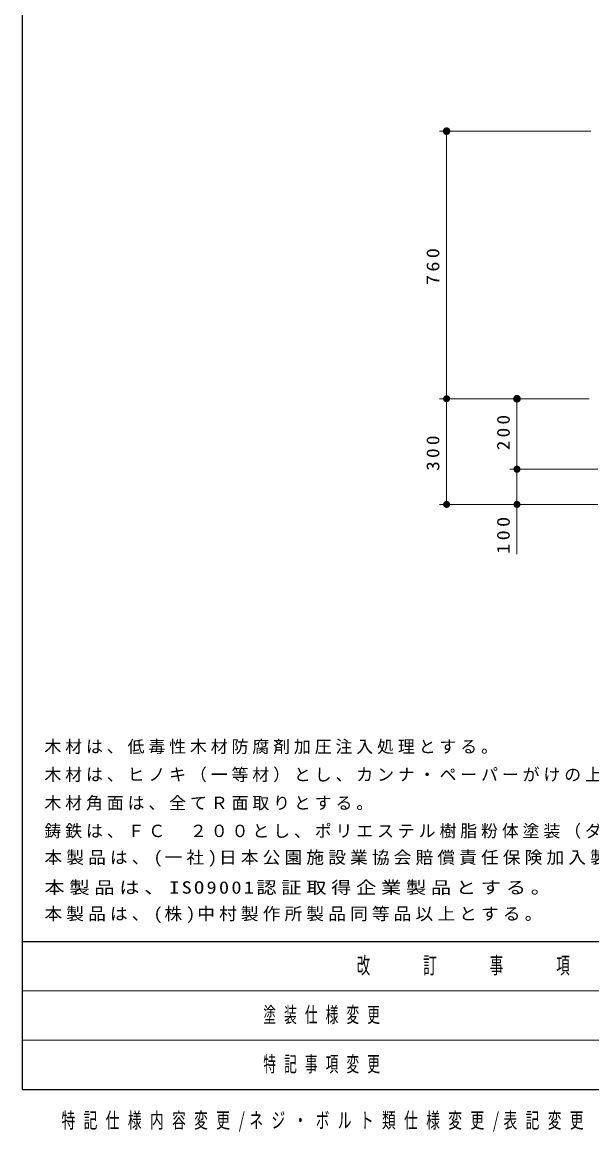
# Model space of a CAD drawing. Units: millimetres on the paper, scale 1:20. Extents: x -365 to 0, y -6 to 257.
# Drawn here: x -365 to -284.1, y -6 to 151.6 of the extents above; entities that cross this region are included whole.
import ezdxf

# ---------------------------------------------------------------- set-up
doc = ezdxf.new("R2010")
doc.units = ezdxf.units.MM
for name, color, linetype, lineweight in [('1_20', 3, 'Continuous', 25), ('CLASS1', 7, 'Continuous', 13), ('NAKAMURA図枠', 7, 'Continuous', 13)]:
    doc.layers.add(name, color=color, linetype=linetype, lineweight=lineweight)
doc.layers.add('99', color=7, linetype='Continuous')
doc.styles.add('ＭＳ ゴシック', font='')
doc.styles.get('ＭＳ ゴシック').set_extended_font_data('MS Gothic')

# ---------------------------------------------------------------- blocks, each defined once
blk = doc.blocks.new('filled_dot')
at = {"color": 0, "linetype": 'Continuous', "lineweight": -2, "const_width": 1.25}
blk.add_lwpolyline([(-0.625, 0, 1), (0.625, 0, 1)], format="xyb", close=True, dxfattribs=at)

msp = doc.modelspace()

# ---------------------------------------------------------------- linework, layer by layer
at = {"layer": '1_20', "color": 7, "lineweight": 13}
for p, q in [((-284.229, 136.086), (-305.729, 136.086)), ((-304.729, 98.086), (-304.729, 136.086)), ((-284.479, 98.086), (-305.729, 98.086)), ((-304.729, 83.086), (-304.729, 98.086)), ((-294.729, 88.086), (-294.729, 98.086)), ((-283.229, 88.086), (-295.729, 88.086)), ((-294.729, 76.014), (-294.729, 88.086)), ((-283.229, 83.086), (-305.729, 83.086))]:
    msp.add_line(p, q, dxfattribs=at)
at = {"layer": 'NAKAMURA図枠', "color": 20, "lineweight": 25}
for p, q in [((-365, 257), (-365, 0)), ((-365, 21), (0, 21)), ((-365, 0), (0, 0))]:
    msp.add_line(p, q, dxfattribs=at)
at = {"layer": 'NAKAMURA図枠'}
for p, q in [((-365, 14), (-238.5, 14)), ((-365, 7), (-238.5, 7))]:
    msp.add_line(p, q, dxfattribs=at)

# ---------------------------------------------------------------- block references
at = {"layer": '1_20', "color": 7, "lineweight": 13}
for p, xscale, yscale, rotation in [((-304.729, 136.086), 0.431, 0.431, 270), ((-304.729, 98.086), 0.4, 0.4, 270), ((-294.729, 98.086), 0.431, 0.431, 270), ((-294.729, 88.086), 0.4, 0.4, 270), ((-304.729, 83.086), 0.4, 0.4, 90), ((-294.729, 83.086), 0.4, 0.4, 90)]:
    msp.add_blockref('filled_dot', p, dxfattribs=dict(at, xscale=xscale, yscale=yscale, rotation=rotation))

# ---------------------------------------------------------------- texts
at = {"layer": '1_20', "color": 7, "char_height": 1.833, "attachment_point": 8, "rotation": 90, "style": 'ＭＳ ゴシック'}
for s, insert in [('\\T1.33;\\W1.15;760', (-305.729, 117.086)), ('\\T1.33;\\W1.1;200', (-295.729, 93.508)), ('\\T1.33;\\W1.1;300', (-305.729, 90.586)), ('\\T1.33;\\W1.15;100', (-295.729, 78.93))]:
    msp.add_mtext(s, dxfattribs=dict(at, insert=insert))
at = {"layer": '99', "char_height": 2.199, "style": 'ＭＳ ゴシック'}
for s, insert, attachment_point in [('\\T1.64;\\W0.6;塗装仕様変更', (-330.75, 10.5), 4), ('\\T1.64;\\W0.6;特記事項変更', (-330.75, 3.5), 4), ('\\T1.61;\\W0.65;特記仕様内容変更/ネジ・ボルト類仕様変更/表記変更', (-321.75, -6), 8)]:
    msp.add_mtext(s, dxfattribs=dict(at, insert=insert, attachment_point=attachment_point))
at = {"layer": 'CLASS1', "char_height": 1.76, "attachment_point": 7, "style": 'ＭＳ ゴシック'}
for s, insert in [('\\T1.23;木材は、低毒性木材防腐剤加圧注入処理とする。', (-361.842, 47.616)), ('\\T1.23;木材は、ヒノキ（一等材）とし、カンナ・ペーパーがけの上、木材保護着色塗料（メイプル）塗装仕上げとする。', (-361.842, 43.616)), ('\\T1.23;木材角面は、全てＲ面取りとする。', (-361.842, 39.616)), ('\\T1.23;鋳鉄は、ＦＣ\u3000２００とし、ポリエステル樹脂粉体塗装（ダークグレー）仕上げとする。', (-361.842, 35.616)), ('\\T1.23;\\W1.05;本製品は、(一社)日本公園施設業協会賠償責任保険加入製品とする。', (-361.842, 31.616)), ('\\T1.23;\\W1.2;本製品は、ISO9001認証取得企業製品とする。', (-361.842, 27.616)), ('\\T1.23;\\W1.05;本製品は、(株)中村製作所製品同等品以上とする。', (-361.842, 23.616))]:
    msp.add_mtext(s, dxfattribs=dict(at, insert=insert))
at = {"layer": 'NAKAMURA図枠', "insert": (-301.75, 17.5), "char_height": 2.346, "attachment_point": 5, "style": 'ＭＳ ゴシック'}
msp.add_mtext('\\T1.64;\\W0.6;改\u3000\u3000訂\u3000\u3000事\u3000\u3000項', dxfattribs=at)

doc.saveas('drawing.dxf')
